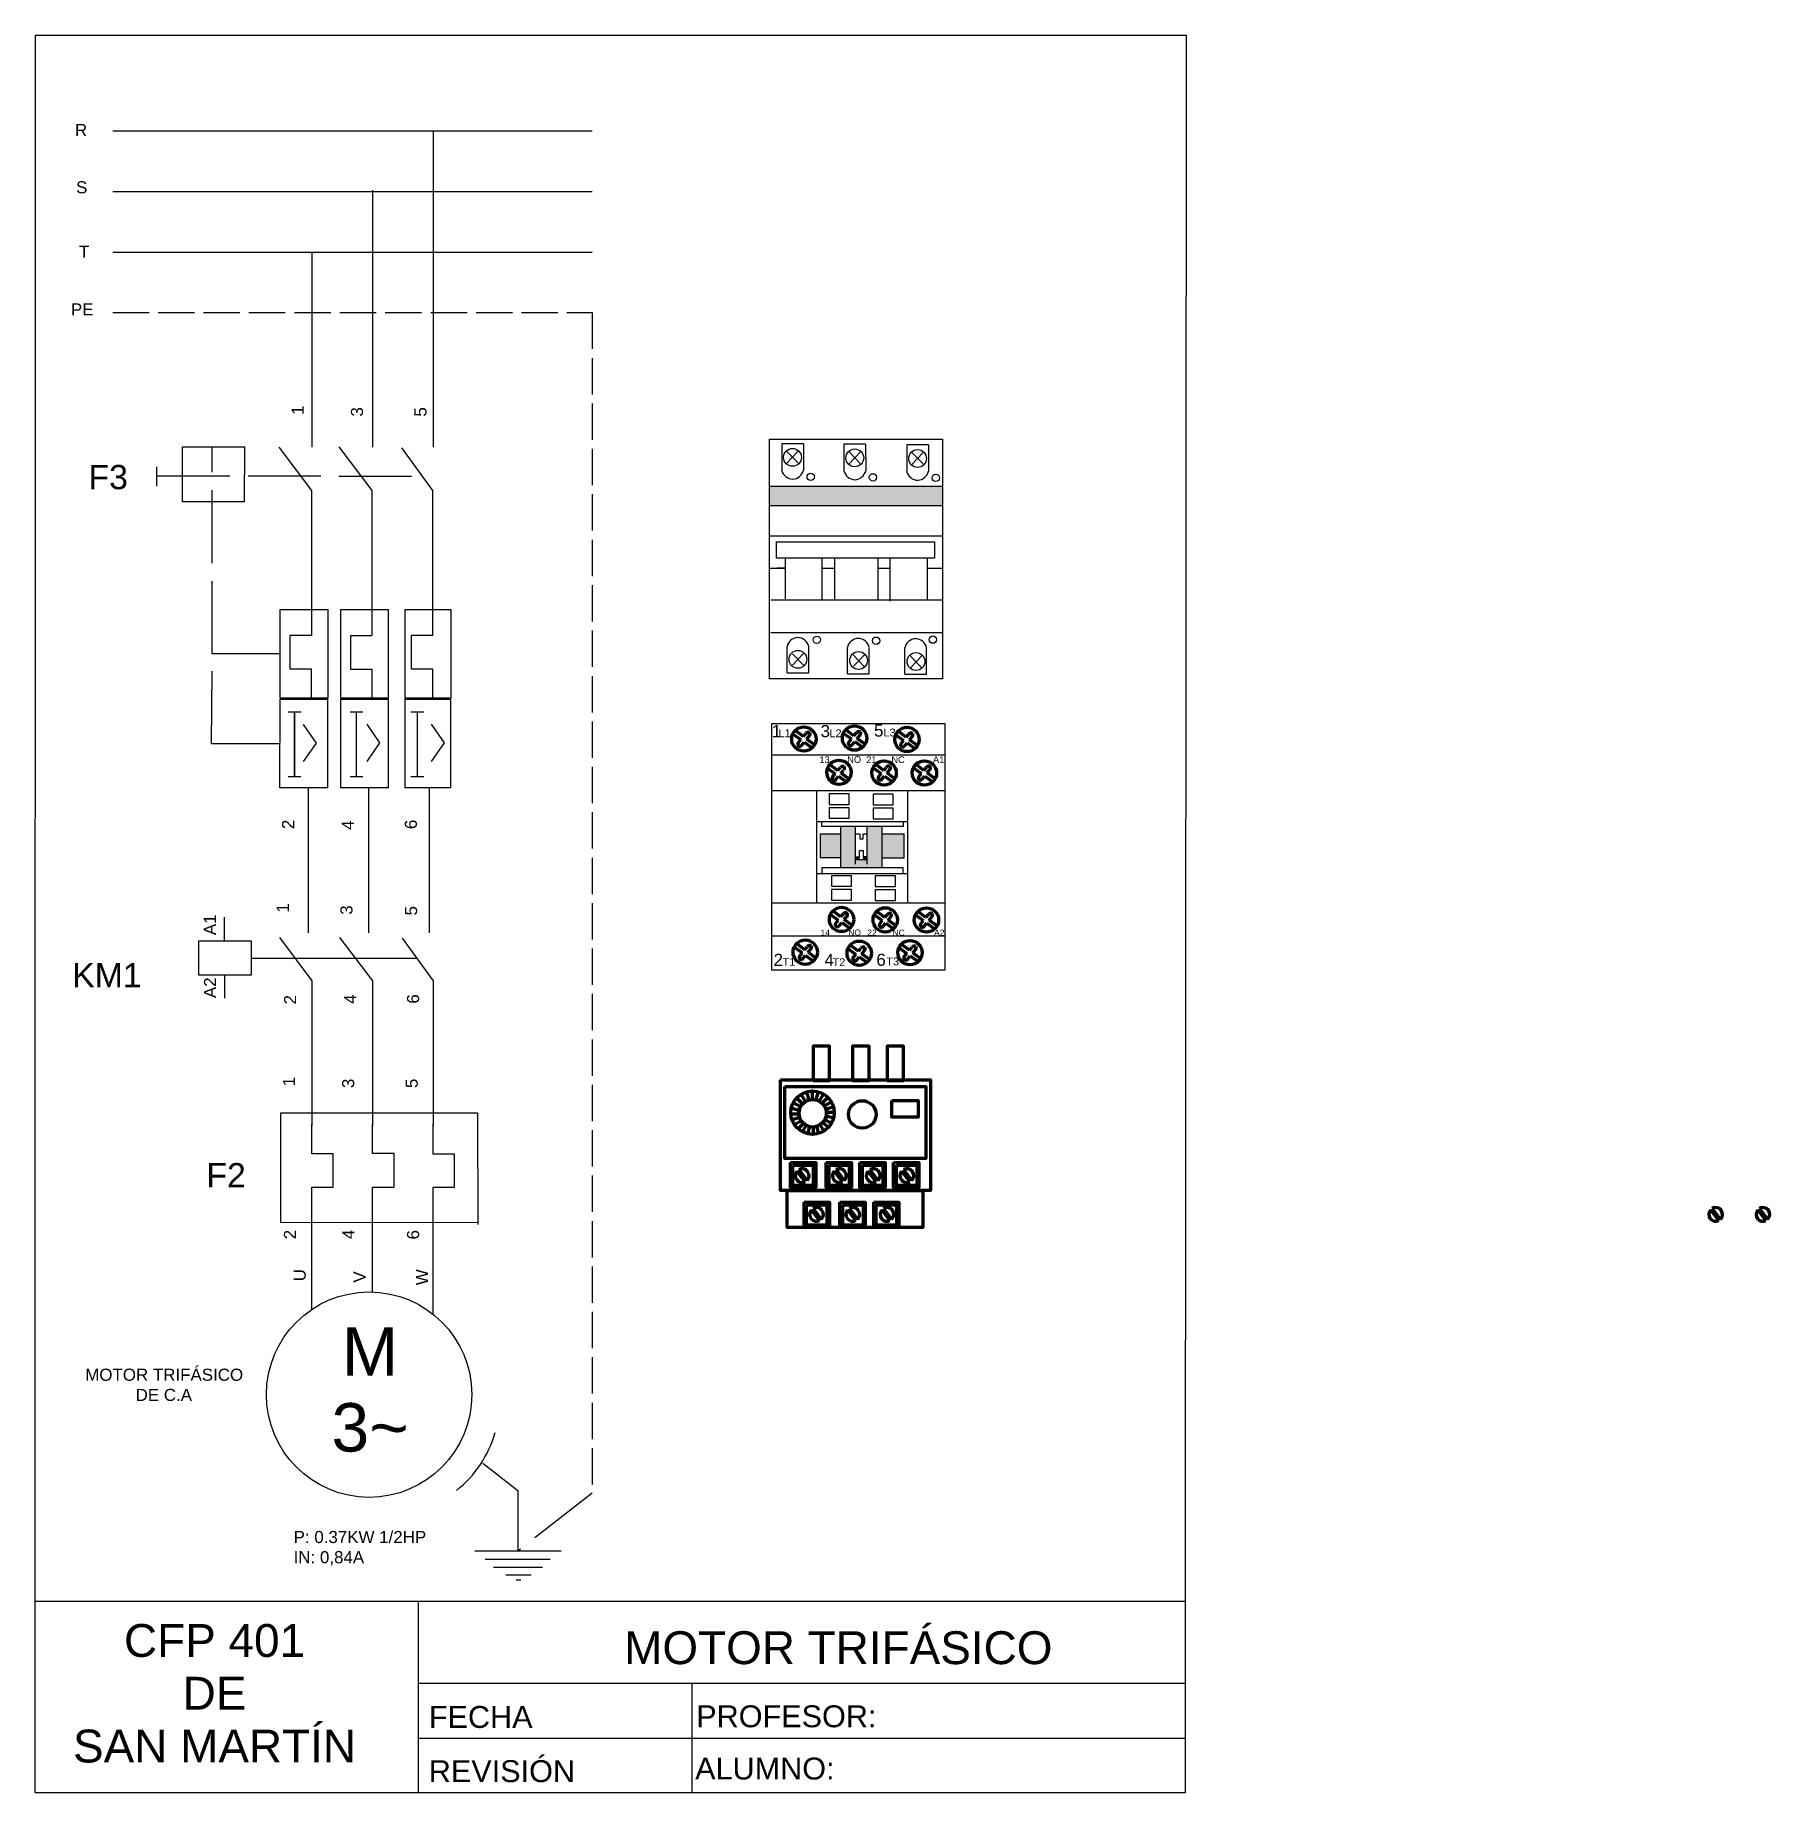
# Model space of a CAD drawing. Header units: millimetres. Extents: x 10 to 296, y 0 to 290.
import ezdxf
from ezdxf.enums import TextEntityAlignment as Align

# ---------------------------------------------------------------- set-up
doc = ezdxf.new("R2010")
doc.units = ezdxf.units.MM
doc.linetypes.add('ACAD_ISO02W100', pattern=[15, 12, -3])
for name, color, linetype in [('Circuito', 7, 'Continuous'), ('Elementos', 7, 'Continuous'), ('Formato y rotulo', 7, 'Continuous')]:
    doc.layers.add(name, color=color, linetype=linetype)
doc.styles.get("Standard").update_dxf_attribs({"font": 'arial.ttf'})

# ---------------------------------------------------------------- blocks, each defined once
blk = doc.blocks.new('*U23')
at = {"layer": 'Elementos', "lineweight": 200}
blk.add_line((0.65, 0), (-0.65, 0), dxfattribs=at)
blk = doc.blocks.new('*U24')
at = {"layer": 'Elementos', "color": 0, "linetype": 'ByBlock', "lineweight": -2, "transparency": 16777216}
for p, rotation in [((135.82, 113.34), 149.9999999999998), ((136.26, 113.95), 134.9999999999999), ((136.84, 114.43), 119.9999999999998), ((137.52, 114.74), 104.9999999999998), ((138.27, 114.87), 89.99999999999982), ((139.02, 114.8), 74.99999999999986), ((139.72, 114.53), 59.99999999999988), ((140.34, 114.09), 44.99999999999991), ((140.81, 113.51), 29.99999999999994), ((135.48, 111.88), 180), ((135.56, 112.63), 164.9999999999998), ((135.61, 111.14), 194.9999999999997), ((135.92, 110.46), 209.9999999999997), ((136.4, 109.87), 224.9999999999998), ((140.48, 110.01), 314.9999999999994), ((140.91, 110.63), 329.9999999999995), ((141.13, 112.83), 14.99999999999997), ((141.18, 111.33), 344.9999999999995), ((137.01, 109.44), 239.9999999999997), ((137.72, 109.17), 254.9999999999996), ((138.47, 109.1), 269.9999999999996), ((139.21, 109.22), 284.9999999999996), ((139.89, 109.54), 299.9999999999994)]:
    blk.add_blockref('*U23', p, dxfattribs=dict(at, rotation=rotation))
blk.add_blockref('*U23', (141.25, 112.08), dxfattribs=at)

msp = doc.modelspace()

# ---------------------------------------------------------------- hatches: boundary and pattern name
at = {"layer": 'Elementos', "lineweight": 200}
h = msp.add_hatch(color=3, dxfattribs=at)
h.dxf.hatch_style = 1
h.paths.add_polyline_path([(159.75, 212.36), (159.75, 215.54), (131.19, 215.54), (131.19, 212.36)])
h = msp.add_hatch(color=256, dxfattribs=at)
h.dxf.hatch_style = 1
h.paths.add_polyline_path([(143.01, 158.13), (139.58, 158.12), (139.58, 154.19), (143.01, 154.19)])
h.paths.add_polyline_path([(145.42, 159.31), (143.01, 159.31), (143.01, 152.58), (149.8, 152.58), (149.8, 159.31), (147.32, 159.31), (147.32, 153.87), (145.42, 153.87)])
h = msp.add_hatch(color=256, dxfattribs=at)
h.dxf.hatch_style = 1
h.paths.add_polyline_path([(153.44, 158.14), (149.8, 158.14), (149.8, 154.16), (153.44, 154.16)])
h = msp.add_hatch(color=256, dxfattribs=at)
h.dxf.hatch_style = 1
h.paths.add_polyline_path([(143.01, 152.58), (149.8, 152.58), (149.8, 153.13), (143.01, 153.13)])

# ---------------------------------------------------------------- linework, layer by layer
at = {"layer": 'Circuito'}
for p, q in [((22.76, 274.18), (101.91, 274.18)), ((75.65, 274.19), (75.65, 221.97)), ((22.76, 264.18), (101.91, 264.18)), ((65.65, 264.39), (65.65, 221.97)), ((22.76, 254.18), (101.91, 254.18)), ((55.65, 254.11), (55.65, 221.97)), ((34.27, 212.92), (34.28, 222.01)), ((34.28, 222.01), (44.63, 222.01)), ((44.5, 222.01), (44.49, 212.92)), ((50.19, 221.97), (55.57, 214.81)), ((60.11, 222.02), (65.57, 214.81)), ((70.45, 221.86), (75.57, 214.81)), ((30.01, 218.72), (30.01, 215.55)), ((55.57, 214.81), (55.57, 190.88)), ((65.57, 214.81), (65.57, 190.88)), ((75.57, 214.81), (75.57, 190.88)), ((44.49, 212.92), (34.27, 212.92)), ((50.39, 180.5), (50.41, 195.17)), ((50.41, 195.17), (58.31, 195.17)), ((58.31, 180.5), (58.31, 195.17)), ((60.45, 180.5), (60.45, 195.17)), ((60.45, 195.17), (68.31, 195.17)), ((68.31, 180.5), (68.31, 195.17)), ((71.01, 195.17), (71.01, 180.5)), ((71.01, 195.17), (78.58, 195.17)), ((78.58, 195.17), (78.58, 180.5)), ((55.57, 190.88), (52.02, 190.88)), ((52.02, 190.88), (52.02, 185.39)), ((65.56, 190.81), (62.01, 190.81)), ((62.01, 190.81), (62.01, 185.32)), ((75.6, 190.85), (72.05, 190.85)), ((72.05, 190.85), (72.05, 185.36)), ((52.02, 185.39), (55.54, 185.39)), ((55.54, 185.39), (55.54, 180.51)), ((62.01, 185.32), (65.53, 185.32)), ((65.53, 185.32), (65.53, 180.45)), ((72.05, 185.36), (75.58, 185.36)), ((75.58, 185.36), (75.58, 180.49)), ((50.37, 165.71), (50.39, 180.38)), ((58.31, 180.5), (50.39, 180.5)), ((50.39, 180.38), (58.29, 180.38)), ((58.29, 165.71), (58.29, 180.38)), ((60.43, 180.38), (68.29, 180.38)), ((60.43, 165.71), (60.43, 180.38)), ((68.31, 180.5), (60.45, 180.5)), ((68.29, 165.71), (68.29, 180.38)), ((70.99, 180.38), (78.56, 180.38)), ((70.99, 180.38), (70.99, 165.71)), ((78.58, 180.5), (71.01, 180.5)), ((78.56, 180.38), (78.56, 165.71)), ((51.74, 178.29), (53.84, 178.29)), ((52.78, 167.59), (52.78, 178.26)), ((52.78, 178.14), (52.78, 167.59)), ((61.99, 178.29), (64.08, 178.29)), ((63.03, 167.59), (63.03, 178.26)), ((72.02, 178.29), (74.11, 178.29)), ((73.06, 167.59), (73.06, 178.26)), ((56.39, 173.11), (54.26, 176.17)), ((66.88, 173.16), (64.75, 176.22)), ((77.52, 173.16), (75.39, 176.22)), ((54.26, 170.04), (56.39, 173.11)), ((64.75, 170.09), (66.88, 173.16)), ((75.39, 170.09), (77.52, 173.16)), ((58.29, 165.71), (50.37, 165.71)), ((51.73, 167.59), (53.83, 167.59)), ((55.02, 165.69), (55.02, 141.75)), ((68.29, 165.71), (60.43, 165.71)), ((61.98, 167.59), (64.08, 167.59)), ((65.02, 165.69), (65.02, 141.75)), ((78.56, 165.71), (70.99, 165.71)), ((72.01, 167.59), (74.11, 167.59)), ((75.02, 165.69), (75.02, 141.75)), ((41.24, 140.38), (41.24, 144.35)), ((45.66, 140.38), (36.92, 140.38)), ((36.92, 140.38), (36.92, 134.85)), ((45.66, 134.85), (45.66, 140.38)), ((50.28, 140.98), (55.66, 133.82)), ((60.2, 141.03), (65.66, 133.82)), ((70.54, 140.87), (75.66, 133.82)), ((72.95, 137.51), (45.66, 137.51)), ((36.92, 134.85), (45.66, 134.85)), ((41.24, 134.85), (41.24, 130.98)), ((55.66, 133.82), (55.66, 109.89)), ((65.66, 133.82), (65.66, 109.89)), ((75.66, 133.82), (75.66, 109.89)), ((50.51, 93.91), (50.51, 112.05)), ((50.51, 112.05), (83, 112.05)), ((83, 112.05), (83.06, 93.63)), ((55.64, 105.27), (55.64, 110.14)), ((65.68, 105.31), (65.68, 110.19)), ((75.67, 105.25), (75.67, 110.12)), ((59.16, 105.27), (55.64, 105.27)), ((59.16, 99.78), (59.16, 105.27)), ((69.21, 105.31), (65.68, 105.31)), ((69.21, 99.82), (69.21, 105.31)), ((79.2, 105.25), (75.67, 105.25)), ((79.2, 99.75), (79.2, 105.25)), ((55.61, 99.78), (59.16, 99.78)), ((55.65, 79.6), (55.65, 99.75)), ((65.65, 82.47), (65.65, 99.75)), ((65.66, 99.76), (69.21, 99.76)), ((75.65, 78.81), (75.65, 99.75)), ((75.65, 99.75), (79.2, 99.75)), ((83.06, 93.92), (50.51, 93.91)), ((83.9, 54.18), (89.67, 49.71)), ((89.67, 49.71), (89.67, 39.68)), ((96.79, 39.68), (82.56, 39.68)), ((84.24, 38.36), (94.99, 38.36)), ((85.66, 37.04), (93.7, 37.04)), ((87.68, 35.76), (91.85, 35.76)), ((89.36, 34.92), (90.16, 34.92))]:
    msp.add_line(p, q, dxfattribs=at)
at = {"layer": 'Circuito', "linetype": 'ACAD_ISO02W100', "ltscale": 0.5}
for p, q in [((22.76, 244.18), (101.91, 244.18)), ((101.91, 244.18), (101.91, 49.24))]:
    msp.add_line(p, q, dxfattribs=at)
at = {"layer": 'Circuito', "linetype": 'ACAD_ISO02W100'}
for p, q in [((39.19, 187.84), (39.16, 221.98)), ((30.11, 217.22), (73.79, 217.2)), ((39.05, 172.99), (39.19, 187.84)), ((50.45, 187.84), (39.19, 187.84)), ((50.25, 172.99), (39.05, 172.99)), ((101.91, 49.24), (89.67, 39.68))]:
    msp.add_line(p, q, dxfattribs=at)
at = {"layer": 'Circuito'}
msp.add_circle((65.1, 65.52), 16.96, dxfattribs=at)
msp.add_arc((67.6, 64.54), 19.05, 308.7754, 343.9628, dxfattribs=at)
at = {"layer": 'Elementos'}
for p, q in [((136.81, 222.52), (133.23, 222.52)), ((133.23, 222.52), (133.23, 218.16)), ((136.81, 222.52), (136.81, 218.16)), ((147.08, 222.44), (143.5, 222.44)), ((143.5, 222.44), (143.5, 218.08)), ((147.08, 222.44), (147.09, 218.08)), ((157.45, 222.35), (153.87, 222.35)), ((153.87, 222.35), (153.87, 217.99)), ((157.45, 222.35), (157.45, 217.99)), ((131.19, 215.54), (159.75, 215.54)), ((131.19, 212.36), (159.75, 212.36)), ((131.08, 207.31), (159.75, 207.31)), ((132.35, 203.66), (132.35, 206.37)), ((132.49, 206.33), (158.48, 206.33)), ((158.48, 206.33), (158.48, 203.66)), ((158.48, 203.66), (132.35, 203.66)), ((133.83, 196.9), (133.83, 203.6)), ((139.93, 196.81), (139.93, 203.6)), ((141.98, 196.64), (141.98, 203.61)), ((149.15, 196.81), (149.15, 203.65)), ((151.14, 196.55), (151.14, 203.6)), ((157.32, 196.81), (157.32, 203.69)), ((131.21, 201.98), (133.83, 201.98)), ((133.82, 201.98), (132.49, 201.98)), ((139.93, 201.98), (141.98, 201.98)), ((149.15, 201.98), (151.16, 201.98)), ((157.32, 201.98), (159.73, 201.98)), ((131.5, 196.78), (159.89, 196.78)), ((131.42, 191.37), (159.65, 191.37)), ((134.11, 184.7), (134.1, 189.06)), ((137.69, 184.7), (137.69, 189.06)), ((144.08, 184.55), (144.08, 188.91)), ((147.66, 184.55), (147.66, 188.91)), ((153.56, 184.49), (153.55, 188.85)), ((157.14, 184.49), (157.14, 188.85)), ((134.11, 184.7), (137.69, 184.7)), ((144.08, 184.55), (147.66, 184.55)), ((153.56, 184.49), (157.14, 184.49)), ((131.64, 171.17), (160.17, 171.17)), ((131.64, 165.27), (160.16, 165.27)), ((138.95, 165.29), (138.95, 146.65)), ((154.06, 146.83), (154.06, 165.29)), ((154.06, 165.29), (154.06, 165.29)), ((138.97, 160.14), (154.06, 160.14)), ((139.86, 159.31), (139.86, 160.14)), ((153.27, 160.14), (153.27, 159.31)), ((139.58, 158.12), (143.01, 158.13)), ((139.58, 158.12), (139.58, 154.19)), ((153.27, 159.31), (139.86, 159.31)), ((143.98, 159.31), (139.86, 159.31)), ((143.01, 152.58), (143.01, 159.31)), ((145.42, 153.13), (145.42, 159.31)), ((145.42, 158.13), (146.11, 158.13)), ((146.11, 158.13), (146.11, 157.32)), ((146.11, 157.31), (146.7, 157.31)), ((146.7, 157.32), (146.7, 158.13)), ((146.71, 158.13), (147.3, 158.13)), ((147.32, 153.13), (147.32, 159.31)), ((149.8, 152.58), (149.8, 159.31)), ((149.8, 158.14), (153.44, 158.14)), ((153.44, 154.16), (153.44, 158.14)), ((139.58, 154.19), (143, 154.19)), ((145.41, 153.87), (147.36, 153.87)), ((146.05, 154.14), (146.05, 155.38)), ((146.05, 155.38), (146.68, 155.38)), ((146.68, 155.38), (146.68, 154.14)), ((149.8, 154.16), (153.44, 154.16)), ((138.97, 151.58), (154.06, 151.58)), ((139.91, 151.58), (139.91, 152.58)), ((139.91, 152.58), (153.22, 152.58)), ((153.22, 152.58), (153.22, 151.58)), ((131.6, 146.75), (160.16, 146.75)), ((131.59, 141.27), (160.17, 141.27))]:
    msp.add_line(p, q, dxfattribs=at)
at = {"layer": 'Elementos', "lineweight": 30}
for p, q in [((135.89, 221.23), (134.07, 219.31)), ((135.93, 219.37), (134.09, 221.26)), ((146.17, 221.14), (144.35, 219.23)), ((146.2, 219.28), (144.37, 221.18)), ((156.53, 221.05), (154.72, 219.13)), ((156.57, 219.19), (154.73, 221.09)), ((134.99, 187.85), (136.82, 185.95)), ((135.02, 185.99), (136.84, 187.91)), ((145.03, 187.65), (146.86, 185.75)), ((145.06, 185.79), (146.88, 187.7)), ((154.51, 187.45), (156.35, 185.55)), ((154.55, 185.59), (156.37, 187.5))]:
    msp.add_line(p, q, dxfattribs=at)
at = {"layer": 'Elementos', "lineweight": 200}
for p, q in [((135.07, 174.6), (136.37, 173.67)), ((136.8, 174.19), (135.45, 175.2)), ((136.8, 174.19), (137.2, 174.69)), ((137.35, 173.77), (137.77, 174.28)), ((143.43, 174.71), (144.73, 173.78)), ((145.16, 174.3), (143.81, 175.31)), ((145.16, 174.3), (145.57, 174.79)), ((145.71, 173.88), (146.13, 174.39)), ((152.07, 174.48), (153.36, 173.55)), ((153.79, 174.07), (152.44, 175.08)), ((153.79, 174.07), (154.2, 174.57)), ((154.34, 173.65), (154.76, 174.16)), ((135.94, 173.15), (136.37, 173.67)), ((136.5, 172.73), (136.93, 173.26)), ((136.93, 173.26), (138.23, 172.33)), ((138.64, 172.8), (137.35, 173.77)), ((144.3, 173.26), (144.73, 173.78)), ((144.86, 172.84), (145.29, 173.37)), ((145.29, 173.37), (146.59, 172.44)), ((147, 172.91), (145.71, 173.88)), ((152.93, 173.03), (153.36, 173.55)), ((153.49, 172.61), (153.93, 173.15)), ((153.93, 173.15), (155.22, 172.21)), ((155.63, 172.68), (154.34, 173.65)), ((140.76, 168.98), (142.05, 168.05)), ((142.48, 168.57), (141.14, 169.58)), ((142.48, 168.57), (142.89, 169.06)), ((143.04, 168.15), (143.45, 168.66)), ((148.35, 169), (149.65, 168.07)), ((150.07, 168.59), (148.73, 169.6)), ((150.07, 168.59), (150.48, 169.09)), ((150.63, 168.17), (151.04, 168.68)), ((154.98, 169), (156.27, 168.07)), ((156.7, 168.59), (155.36, 169.6)), ((156.7, 168.59), (157.11, 169.09)), ((157.26, 168.17), (157.67, 168.68)), ((141.62, 167.53), (142.05, 168.05)), ((142.18, 167.1), (142.62, 167.64)), ((142.62, 167.64), (143.92, 166.71)), ((144.32, 167.18), (143.04, 168.15)), ((149.22, 167.55), (149.65, 168.07)), ((149.77, 167.13), (150.21, 167.66)), ((150.21, 167.66), (151.51, 166.73)), ((151.92, 167.2), (150.63, 168.17)), ((155.84, 167.55), (156.27, 168.07)), ((156.4, 167.13), (156.84, 167.66)), ((156.84, 167.66), (158.14, 166.73)), ((158.54, 167.2), (157.26, 168.17)), ((145.42, 154.15), (146.05, 154.15)), ((147.32, 154.15), (146.69, 154.15)), ((143, 144.4), (141.66, 145.41)), ((150.26, 144.31), (148.92, 145.32)), ((157.03, 144.31), (155.69, 145.32)), ((141.28, 144.81), (142.57, 143.88)), ((142.14, 143.35), (142.57, 143.88)), ((142.7, 142.93), (143.14, 143.47)), ((143, 144.4), (143.41, 144.89)), ((143.14, 143.47), (144.44, 142.54)), ((143.56, 143.98), (143.97, 144.49)), ((144.85, 143.01), (143.56, 143.98)), ((148.54, 144.72), (149.83, 143.79)), ((149.4, 143.27), (149.83, 143.79)), ((149.96, 142.85), (150.4, 143.38)), ((150.26, 144.31), (150.67, 144.8)), ((150.4, 143.38), (151.7, 142.45)), ((150.82, 143.89), (151.23, 144.4)), ((152.11, 142.92), (150.82, 143.89)), ((155.31, 144.72), (156.61, 143.79)), ((156.18, 143.27), (156.61, 143.79)), ((156.73, 142.85), (157.17, 143.38)), ((157.03, 144.31), (157.44, 144.8)), ((157.17, 143.38), (158.47, 142.45)), ((157.59, 143.89), (158, 144.4)), ((158.88, 142.92), (157.59, 143.89)), ((135.31, 139.39), (136.6, 138.46)), ((137.03, 138.98), (135.69, 139.99)), ((137.03, 138.98), (137.44, 139.48)), ((145.9, 138.74), (144.55, 139.75)), ((154.32, 138.89), (152.97, 139.9)), ((154.32, 138.89), (154.73, 139.39)), ((136.17, 137.94), (136.6, 138.46)), ((136.73, 137.52), (137.17, 138.05)), ((137.17, 138.05), (138.46, 137.12)), ((137.58, 138.56), (138, 139.07)), ((138.87, 137.59), (137.58, 138.56)), ((144.18, 139.15), (145.47, 138.22)), ((145.04, 137.7), (145.47, 138.22)), ((145.6, 137.28), (146.04, 137.81)), ((145.9, 138.74), (146.31, 139.24)), ((146.04, 137.81), (147.33, 136.88)), ((146.45, 138.32), (146.87, 138.83)), ((147.74, 137.35), (146.45, 138.32)), ((152.6, 139.3), (153.89, 138.37)), ((153.46, 137.85), (153.89, 138.37)), ((154.02, 137.43), (154.46, 137.97)), ((154.46, 137.97), (155.75, 137.04)), ((154.87, 138.48), (155.29, 138.99)), ((156.16, 137.51), (154.87, 138.48))]:
    msp.add_line(p, q, dxfattribs=at)
at = {"layer": 'Elementos'}
for points in [[(131.19, 223.27), (159.75, 223.27), (159.75, 183.71), (131.19, 183.71)], [(131.59, 176.32), (160.16, 176.32), (160.16, 135.6), (131.59, 135.6)], [(141.08, 162.97), (144.38, 162.97), (144.38, 164.7), (141.08, 164.7)], [(148.31, 162.93), (151.62, 162.93), (151.62, 164.65), (148.31, 164.65)], [(141.07, 160.68), (144.38, 160.68), (144.38, 162.4), (141.07, 162.4)], [(148.31, 160.62), (151.62, 160.62), (151.62, 162.35), (148.31, 162.35)], [(141.45, 149.48), (144.76, 149.48), (144.76, 151.2), (141.45, 151.2)], [(148.68, 149.44), (151.99, 149.44), (151.99, 151.16), (148.68, 151.16)], [(141.45, 147.18), (144.76, 147.18), (144.76, 148.91), (141.45, 148.91)], [(148.68, 147.13), (151.99, 147.13), (151.99, 148.85), (148.68, 148.85)]]:
    msp.add_lwpolyline(points, close=True, dxfattribs=at)
at = {"layer": 'Elementos', "lineweight": 200}
for points in [[(138.43, 117.4), (141.14, 117.4), (141.14, 123.08), (138.43, 123.08)], [(138.43, 117.4), (141.14, 117.4), (141.14, 123.08), (138.43, 123.08)], [(144.94, 117.4), (147.65, 117.4), (147.65, 123.08), (144.94, 123.08)], [(150.66, 117.4), (153.36, 117.4), (153.36, 123.08), (150.66, 123.08)], [(133.02, 117.5), (157.77, 117.5), (157.77, 99.22), (133.02, 99.22)], [(133.72, 116.4), (157.03, 116.4), (157.03, 104.49), (133.72, 104.49)], [(151.39, 114.11), (155.73, 114.11), (155.73, 111.31), (151.39, 111.31)], [(134.69, 103.86), (138.85, 103.86), (138.85, 99.7), (134.69, 99.7)], [(134.69, 103.86), (138.85, 103.86), (138.85, 99.7), (134.69, 99.7)], [(135.04, 103.4), (138.41, 103.4), (138.41, 100.04), (135.04, 100.04)], [(140.57, 103.86), (144.73, 103.86), (144.73, 99.7), (140.57, 99.7)], [(141.03, 103.4), (144.39, 103.4), (144.39, 100.04), (141.03, 100.04)], [(141.04, 103.4), (144.4, 103.4), (144.4, 100.04), (141.04, 100.04)], [(146.15, 103.86), (150.31, 103.86), (150.31, 99.7), (146.15, 99.7)], [(146.56, 103.4), (149.92, 103.4), (149.92, 100.04), (146.56, 100.04)], [(151.69, 103.86), (155.85, 103.86), (155.85, 99.7), (151.69, 99.7)], [(152.19, 103.4), (155.55, 103.4), (155.55, 100.04), (152.19, 100.04)], [(134.13, 99.21), (156.52, 99.21), (156.52, 93.11), (134.13, 93.11)], [(136.96, 97.3), (141.12, 97.3), (141.12, 93.15), (136.96, 93.15)], [(136.96, 97.3), (141.12, 97.3), (141.12, 93.15), (136.96, 93.15)], [(137.31, 96.85), (140.67, 96.85), (140.67, 93.48), (137.31, 93.48)], [(142.84, 97.3), (147, 97.3), (147, 93.15), (142.84, 93.15)], [(143.29, 96.85), (146.65, 96.85), (146.65, 93.48), (143.29, 93.48)], [(143.3, 96.85), (146.67, 96.85), (146.67, 93.48), (143.3, 93.48)], [(148.41, 97.3), (152.57, 97.3), (152.57, 93.15), (148.41, 93.15)], [(148.83, 96.85), (152.19, 96.85), (152.19, 93.48), (148.83, 93.48)]]:
    msp.add_lwpolyline(points, close=True, dxfattribs=at)
for points in [[(137.11, 100.66), (135.74, 102.42)], [(136.04, 102.67), (137.41, 100.88)], [(143.25, 100.66), (141.88, 102.42)], [(142.19, 102.67), (143.55, 100.88)], [(148.83, 100.66), (147.47, 102.42)], [(147.77, 102.67), (149.14, 100.88)], [(154.39, 100.66), (153.03, 102.42)], [(153.33, 102.67), (154.7, 100.88)], [(139.47, 94.25), (138.1, 96.01)], [(138.41, 96.26), (139.77, 94.46)], [(145.47, 94.25), (144.11, 96.01)], [(144.41, 96.26), (145.78, 94.46)], [(151.1, 94.25), (149.74, 96.01)], [(150.04, 96.26), (151.4, 94.46)], [(287.95, 94.25), (286.58, 96.01)], [(286.88, 96.26), (288.25, 94.46)], [(295.75, 94.25), (294.39, 96.01)], [(294.69, 96.26), (296.06, 94.46)]]:
    msp.add_lwpolyline(points, dxfattribs=at)
at = {"layer": 'Elementos'}
for centre, radius in [((135.01, 220.28), 1.47), ((145.29, 220.2), 1.47), ((155.66, 220.1), 1.47), ((138.01, 217.07), 0.607), ((148.29, 216.98), 0.607), ((158.66, 216.89), 0.607), ((139.04, 190.15), 0.607), ((148.81, 190.01), 0.607), ((158.17, 190.19), 0.607), ((135.9, 186.94), 1.47), ((145.92, 186.74), 1.47), ((155.4, 186.58), 1.47)]:
    msp.add_circle(centre, radius, dxfattribs=at)
at = {"layer": 'Elementos', "lineweight": 200}
for centre, radius in [((136.88, 173.77), 2.01), ((145.25, 173.93), 2.01), ((153.92, 173.7), 2.01), ((142.69, 168.28), 2.01), ((150.13, 168.17), 2.01), ((156.79, 168.17), 2.01), ((143.1, 143.98), 2.01), ((150.32, 143.91), 2.01), ((157.13, 143.89), 2.01), ((137.11, 138.58), 2.01), ((146.02, 138.41), 2.01), ((154.41, 138.5), 2.01), ((138.32, 112.08), 3.58), ((138.32, 111.98), 2.27), ((138.37, 111.98), 2.27), ((146.53, 111.79), 2.27)]:
    msp.add_circle(centre, radius, dxfattribs=at)
at = {"layer": 'Elementos'}
for centre, radius, start, end in [((135.12, 218.65), 1.97, 194.4094, 268.1395), ((134.94, 218.59), 1.92, 273.3195, 347.0149), ((145.39, 218.56), 1.97, 194.4094, 268.1395), ((145.22, 218.51), 1.92, 273.3195, 347.0149), ((155.76, 218.47), 1.97, 194.4094, 268.1395), ((155.59, 218.42), 1.92, 273.3195, 347.0149), ((135.97, 188.62), 1.92, 93.3195, 167.0149), ((135.8, 188.57), 1.97, 14.4094, 88.1395), ((145.94, 188.48), 1.92, 93.3195, 167.0149), ((145.77, 188.43), 1.97, 14.4094, 88.1395), ((155.42, 188.42), 1.92, 93.3195, 167.0149), ((155.25, 188.37), 1.97, 14.4094, 88.1395)]:
    msp.add_arc(centre, radius, start, end, dxfattribs=at)
at = {"layer": 'Elementos', "lineweight": 200}
for centre, radius, start, end in [((137.58, 174.45), 0.439, 48.9907, 148.2055), ((137.48, 174.6), 0.428, 312.1946, 25.7416), ((145.94, 174.56), 0.439, 48.9907, 148.2055), ((145.84, 174.71), 0.428, 312.1946, 25.7416), ((154.57, 174.34), 0.439, 48.9907, 148.2055), ((154.47, 174.48), 0.428, 312.1946, 25.7416), ((136.21, 172.93), 0.349, 140.5344, 325.2745), ((144.57, 173.04), 0.349, 140.5344, 325.2745), ((153.2, 172.81), 0.349, 140.5344, 325.2745), ((143.26, 168.83), 0.439, 48.9907, 148.2055), ((143.17, 168.98), 0.428, 312.1946, 25.7416), ((150.85, 168.85), 0.439, 48.9907, 148.2055), ((150.76, 169), 0.428, 312.1946, 25.7416), ((157.48, 168.85), 0.439, 48.9907, 148.2055), ((157.38, 169), 0.428, 312.1946, 25.7416), ((141.89, 167.3), 0.349, 140.5344, 325.2745), ((149.49, 167.33), 0.349, 140.5344, 325.2745), ((156.11, 167.33), 0.349, 140.5344, 325.2745), ((142.42, 143.13), 0.349, 140.5344, 325.2745), ((143.78, 144.66), 0.439, 48.9907, 148.2055), ((143.69, 144.81), 0.428, 312.1946, 25.7416), ((149.67, 143.05), 0.349, 140.5344, 325.2745), ((151.04, 144.57), 0.439, 48.9907, 148.2055), ((150.95, 144.72), 0.428, 312.1946, 25.7416), ((156.45, 143.05), 0.349, 140.5344, 325.2745), ((157.81, 144.57), 0.439, 48.9907, 148.2055), ((157.72, 144.72), 0.428, 312.1946, 25.7416), ((137.81, 139.25), 0.439, 48.9907, 148.2055), ((137.71, 139.39), 0.428, 312.1946, 25.7416), ((146.68, 139), 0.439, 48.9907, 148.2055), ((146.58, 139.15), 0.428, 312.1946, 25.7416), ((155.1, 139.16), 0.439, 48.9907, 148.2055), ((155, 139.3), 0.428, 312.1946, 25.7416), ((136.44, 137.72), 0.349, 140.5344, 325.2745), ((145.31, 137.48), 0.349, 140.5344, 325.2745), ((153.73, 137.63), 0.349, 140.5344, 325.2745), ((136.6, 101.68), 1.14, 139.4459, 296.1628), ((136.6, 101.68), 1.14, 314.9723, 119.611), ((142.75, 101.68), 1.14, 139.4459, 296.1628), ((142.75, 101.68), 1.14, 314.9723, 119.611), ((148.33, 101.68), 1.14, 139.4459, 296.1628), ((148.33, 101.68), 1.14, 314.9723, 119.611), ((153.89, 101.68), 1.14, 139.4459, 296.1628), ((153.89, 101.68), 1.14, 314.9723, 119.611), ((138.97, 95.27), 1.14, 139.4459, 296.1628), ((138.97, 95.27), 1.14, 314.9723, 119.611), ((144.97, 95.27), 1.14, 139.4459, 296.1628), ((144.97, 95.27), 1.14, 314.9723, 119.611), ((150.6, 95.27), 1.14, 139.4459, 296.1628), ((150.6, 95.27), 1.14, 314.9723, 119.611), ((287.45, 95.27), 1.14, 139.4459, 296.1628), ((287.45, 95.27), 1.14, 314.9723, 119.611), ((295.25, 95.27), 1.14, 139.4459, 296.1628), ((295.25, 95.27), 1.14, 314.9723, 119.611)]:
    msp.add_arc(centre, radius, start, end, dxfattribs=at)
at = {"layer": 'Formato y rotulo'}
for p, q in [((9.95, 31.41), (10, 290)), ((10, 290), (200, 290)), ((200, 290), (199.82, 31.41)), ((9.95, -0.23), (9.95, 31.41)), ((9.95, 31.41), (199.82, 31.41)), ((73.24, -0.23), (73.24, 31.41)), ((199.82, 31.41), (199.82, -0.23)), ((73.24, 17.85), (199.82, 17.85)), ((118.45, -0.23), (118.45, 17.85)), ((73.24, 8.81), (199.82, 8.81)), ((199.82, -0.23), (9.95, -0.23))]:
    msp.add_line(p, q, dxfattribs=at)

# ---------------------------------------------------------------- block references
at = {"layer": 'Elementos', "lineweight": 200}
msp.add_blockref('*U24', (0, 0), dxfattribs=at)

# ---------------------------------------------------------------- texts
at = {"layer": 'Circuito'}
for s, height, p in [('R', 2, (16.52, 273.33)), ('S', 2, (16.71, 263.88)), ('T', 2, (17.2, 253.25)), ('PE', 2, (15.86, 243.71)), ('F3', 4, (18.75, 215.03)), ('KM1', 4, (16.06, 132.78)), ('F2', 4, (38.22, 99.75)), ('M', 8, (60.59, 68.64)), ('3~', 8, (58.89, 56.12))]:
    msp.add_text(s, height=height, dxfattribs=at).set_placement(p)
for s, p in [('1', (54.31, 227.3)), ('3', (64.09, 227.02)), ('5', (74.58, 227.01)), ('2', (52.72, 158.9)), ('4', (62.58, 158.77)), ('6', (72.99, 158.9)), ('1', (51.85, 145.09)), ('3', (62.35, 144.76)), ('5', (73.02, 144.64)), ('A1', (39.79, 141.4)), ('A2', (39.83, 131)), ('2', (53.05, 129.95)), ('4', (62.97, 130.05)), ('6', (73.35, 130.08)), ('1', (52.86, 116.42)), ('3', (62.64, 116.14)), ('5', (73.12, 116.13)), ('2', (53.02, 91.17)), ('4', (62.68, 91.2)), ('6', (73.35, 91.14)), ('U', (54.63, 84.23)), ('V', (64.51, 84.01)), ('W', (74.82, 83.58))]:
    msp.add_text(s, height=2, rotation=90, dxfattribs=at).set_placement(p)
at = {"layer": 'Circuito', "char_height": 2, "attachment_point": 1}
for s, width, insert in [('\\pi0.90952;MOTOR TRIFÁSICO\\P\\pi9.2294;DE C.A', 27.5626, (17.31, 69.81)), ('P: 0.37KW 1/2HP^JIN: 0,84A', 28.3708, (52.63, 43.01))]:
    msp.add_mtext_dynamic_manual_height_columns(s, width=width, gutter_width=10, heights=[0], dxfattribs=dict(at, insert=insert))
at = {"layer": 'Elementos', "lineweight": 200}
for s, height, p in [('1', 2, (131.59, 174.08)), ('L1', 1.3, (132.69, 174.08)), ('3', 2, (139.65, 174.08)), ('L2', 1.3, (141.09, 174.07)), ('5', 2, (148.47, 174.18)), ('L3', 1.3, (150.03, 174.2)), ('13', 1.1, (139.45, 169.8)), ('NO', 1.1, (144.03, 169.84)), ('21', 1.1, (147.17, 169.81)), ('NC', 1.1, (151.33, 169.81)), ('A1', 1.1, (158.2, 169.82)), ('14', 1, (139.63, 141.29)), ('NO', 1, (144.21, 141.33)), ('22', 1, (147.36, 141.3)), ('NC', 1, (151.52, 141.3)), ('A2', 1, (158.39, 141.3)), ('2', 2, (131.89, 136.32)), ('T1', 1.3, (133.37, 136.33)), ('4', 2, (140.29, 136.3)), ('T2', 1.3, (141.61, 136.27)), ('6', 2, (148.86, 136.33)), ('T3', 1.3, (150.49, 136.4))]:
    msp.add_text(s, height=height, dxfattribs=at).set_placement(p)
at = {"layer": 'Formato y rotulo'}
for s, p in [('CFP 401', (39.57, 22.21)), ('DE', (39.57, 13.5)), ('SAN MARTÍN', (39.57, 4.78))]:
    msp.add_text(s, height=5.425, dxfattribs=at).set_placement(p, align=Align.CENTER)
for s, height, p in [('MOTOR TRIFÁSICO', 5.4249, (107.21, 21.02)), ('FECHA', 3.617, (74.96, 10.49)), ('PROFESOR:', 3.617, (119.11, 10.6)), ('REVISIÓN', 3.617, (74.95, 1.54)), ('ALUMNO:', 3.617, (118.93, 1.97))]:
    msp.add_text(s, height=height, dxfattribs=at).set_placement(p)

doc.saveas('drawing.dxf')
